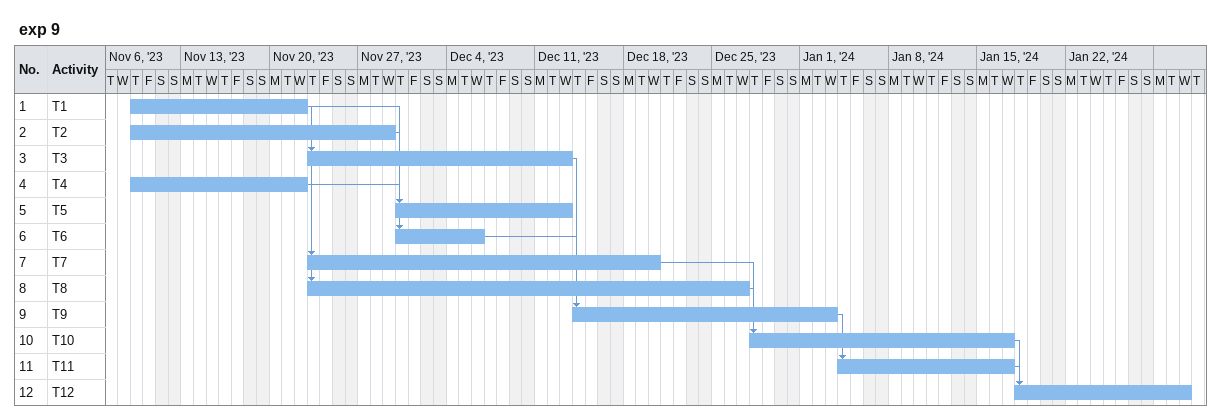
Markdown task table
exp 9

| ID | Task | Start | Finish | Predecessors |
|---|---|---|---|---|
| 1 | T1 | 2023-11-09 | 2023-11-22 |  |
| 2 | T2 | 2023-11-09 | 2023-11-29 |  |
| 3 | T3 | 2023-11-23 | 2023-12-13 | 1 |
| 4 | T4 | 2023-11-09 | 2023-11-22 |  |
| 5 | T5 | 2023-11-30 | 2023-12-13 | 2, 4 |
| 6 | T6 | 2023-11-30 | 2023-12-06 | 1, 2 |
| 7 | T7 | 2023-11-23 | 2023-12-20 | 1 |
| 8 | T8 | 2023-11-23 | 2023-12-27 | 4 |
| 9 | T9 | 2023-12-14 | 2024-01-03 | 3, 6 |
| 10 | T10 | 2023-12-28 | 2024-01-17 | 7, 8 |
| 11 | T11 | 2024-01-04 | 2024-01-17 | 9 |
| 12 | T12 | 2024-01-18 | 2024-01-31 | 10, 11 |
